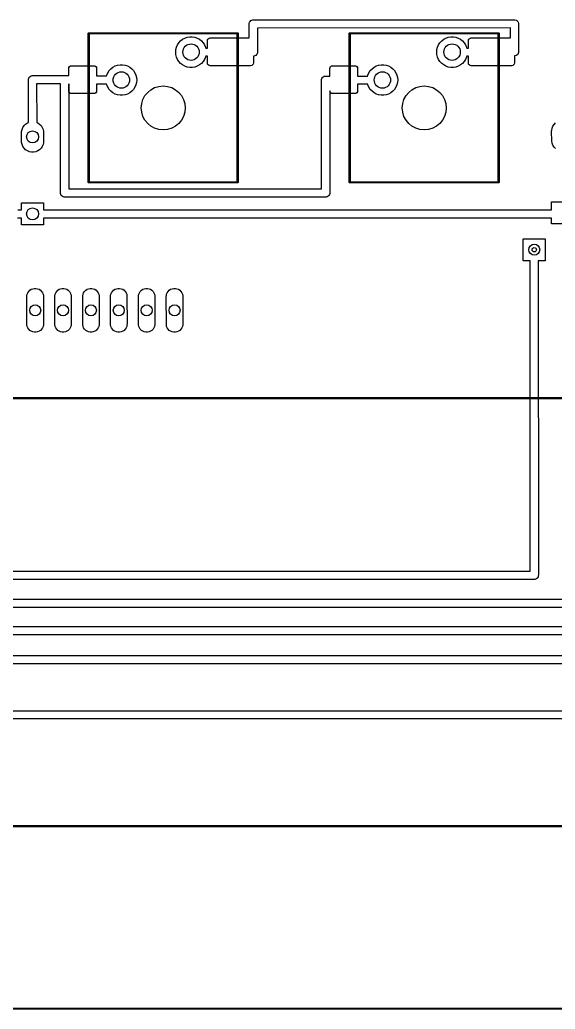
# Model space of a CAD drawing. Extents: x 12 to 499, y -206 to -17.
# Drawn here: x 245.7 to 294.5, y -206.3 to -116.2 of the extents above; entities that cross this region are included whole.
import ezdxf

# ---------------------------------------------------------------- set-up
doc = ezdxf.new("R2010")
doc.units = 0
doc.layers.add('BLACK', color=7, linetype='CONTINUOUS')

msp = doc.modelspace()

# ---------------------------------------------------------------- linework, layer by layer
at = {"layer": 'BLACK', "linetype": 'CONTINUOUS'}
for p, q in [((266.777772, -116.292492), (266.862552, -116.243545)), ((266.862552, -116.243545), (266.957111, -116.218208)), ((266.957111, -116.218208), (290.806058, -116.215)), ((290.806058, -116.215), (290.855005, -116.218208)), ((290.855005, -116.218208), (290.949564, -116.243545)), ((290.949564, -116.243545), (291.034344, -116.292492)), ((266.631058, -116.59), (266.634266, -116.541053)), ((266.63262, -117.865004), (266.631058, -116.59)), ((266.634266, -116.541053), (266.659603, -116.446494)), ((266.659603, -116.446494), (266.70855, -116.361714)), ((266.70855, -116.361714), (266.777772, -116.292492)), ((290.431517, -116.961848), (267.378369, -116.964949)), ((267.378369, -116.964949), (267.381058, -119.160004)), ((290.432635, -117.865004), (290.431517, -116.961848)), ((291.034344, -116.292492), (291.103566, -116.361714)), ((291.103566, -116.361714), (291.152513, -116.446494)), ((291.152513, -116.446494), (291.17785, -116.541053)), ((291.17785, -116.541053), (291.181058, -119.135004)), ((251.9573, -117.455004), (251.961106, -117.43587)), ((251.961106, -131.044138), (251.9573, -117.455004)), ((251.961106, -117.43587), (251.988166, -117.40881)), ((251.988166, -117.40881), (265.5773, -117.405004)), ((265.527312, -117.501217), (252.053513, -117.504991)), ((252.053513, -117.504991), (252.057287, -130.97879)), ((260.384106, -118.129991), (260.566573, -117.987971)), ((260.566573, -117.987971), (260.769926, -117.877921)), ((260.769926, -117.877921), (260.98862, -117.802844)), ((260.98862, -117.802844), (261.216689, -117.764786)), ((261.216689, -117.764786), (261.447911, -117.764786)), ((261.447911, -117.764786), (261.67598, -117.802844)), ((261.67598, -117.802844), (261.894674, -117.877921)), ((261.894674, -117.877921), (262.098027, -117.987971)), ((262.098027, -117.987971), (262.280494, -118.129991)), ((262.8183, -118.119004), (262.837635, -118.021802)), ((262.837635, -118.021802), (262.892695, -117.939399)), ((262.892695, -117.939399), (262.975098, -117.884339)), ((262.975098, -117.884339), (263.0723, -117.865004)), ((263.0723, -117.865004), (266.63262, -117.865004)), ((265.531086, -130.975016), (265.527312, -117.501217)), ((265.5773, -117.405004), (265.596434, -117.40881)), ((265.596434, -117.40881), (265.623494, -117.43587)), ((265.623494, -117.43587), (265.6273, -131.025004)), ((275.7473, -117.455004), (275.751106, -117.43587)), ((275.751106, -131.044138), (275.7473, -117.455004)), ((275.751106, -117.43587), (275.778166, -117.40881)), ((275.778166, -117.40881), (289.3673, -117.405004)), ((289.317312, -117.501217), (275.843513, -117.504991)), ((275.843513, -117.504991), (275.847287, -130.97879)), ((284.174106, -118.129991), (284.356573, -117.987971)), ((284.356573, -117.987971), (284.559926, -117.877921)), ((284.559926, -117.877921), (284.77862, -117.802844)), ((284.77862, -117.802844), (285.006689, -117.764786)), ((285.006689, -117.764786), (285.237911, -117.764786)), ((285.237911, -117.764786), (285.46598, -117.802844)), ((285.46598, -117.802844), (285.684674, -117.877921)), ((285.684674, -117.877921), (285.888027, -117.987971)), ((285.888027, -117.987971), (286.070494, -118.129991)), ((286.6083, -118.119004), (286.627635, -118.021802)), ((286.627635, -118.021802), (286.682695, -117.939399)), ((286.682695, -117.939399), (286.765098, -117.884339)), ((286.765098, -117.884339), (286.8623, -117.865004)), ((286.8623, -117.865004), (290.432635, -117.865004)), ((289.321086, -130.975016), (289.317312, -117.501217)), ((289.3673, -117.405004), (289.386434, -117.40881)), ((289.386434, -117.40881), (289.413494, -117.43587)), ((289.413494, -117.43587), (289.4173, -131.025004)), ((259.9323, -119.160004), (259.951394, -118.929572)), ((259.951394, -118.929572), (260.008156, -118.705425)), ((260.008156, -118.705425), (260.101037, -118.493678)), ((260.101037, -118.493678), (260.227503, -118.300106)), ((260.227503, -118.300106), (260.384106, -118.129991)), ((262.280494, -118.129991), (262.437097, -118.300106)), ((262.437097, -118.300106), (262.563563, -118.493678)), ((262.563563, -118.493678), (262.656444, -118.705425)), ((262.656444, -118.705425), (262.67721, -118.78743)), ((262.67721, -118.78743), (262.8183, -118.787351)), ((262.8183, -118.787351), (262.8183, -118.119004)), ((283.7223, -119.160004), (283.741394, -118.929572)), ((283.741394, -118.929572), (283.798156, -118.705425)), ((283.798156, -118.705425), (283.891037, -118.493678)), ((283.891037, -118.493678), (284.017503, -118.300106)), ((284.017503, -118.300106), (284.174106, -118.129991)), ((286.070494, -118.129991), (286.227097, -118.300106)), ((286.227097, -118.300106), (286.353563, -118.493678)), ((286.353563, -118.493678), (286.446444, -118.705425)), ((286.446444, -118.705425), (286.467094, -118.786973)), ((286.467094, -118.786973), (286.6083, -118.786847)), ((286.6083, -118.786847), (286.6083, -118.119004)), ((259.951394, -119.390436), (259.9323, -119.160004)), ((260.008156, -119.614583), (259.951394, -119.390436)), ((260.101037, -119.82633), (260.008156, -119.614583)), ((260.227503, -120.019902), (260.101037, -119.82633)), ((262.563563, -119.82633), (262.437097, -120.019902)), ((262.656444, -119.614583), (262.563563, -119.82633)), ((262.676787, -119.53425), (262.656444, -119.614583)), ((262.8183, -119.53417), (262.676787, -119.53425)), ((262.8183, -120.151004), (262.8183, -119.53417)), ((267.055005, -119.531796), (267.0183, -119.531816)), ((267.0183, -119.531816), (267.0183, -120.151004)), ((267.149564, -119.506459), (267.055005, -119.531796)), ((267.234344, -119.457512), (267.149564, -119.506459)), ((267.303566, -119.38829), (267.234344, -119.457512)), ((267.352513, -119.30351), (267.303566, -119.38829)), ((267.37785, -119.208951), (267.352513, -119.30351)), ((267.381058, -119.160004), (267.37785, -119.208951)), ((283.741394, -119.390436), (283.7223, -119.160004)), ((283.798156, -119.614583), (283.741394, -119.390436)), ((283.891037, -119.82633), (283.798156, -119.614583)), ((284.017503, -120.019902), (283.891037, -119.82633)), ((286.353563, -119.82633), (286.227097, -120.019902)), ((286.446444, -119.614583), (286.353563, -119.82633)), ((286.466898, -119.533809), (286.446444, -119.614583)), ((286.6083, -119.533683), (286.466898, -119.533809)), ((286.6083, -120.151004), (286.6083, -119.533683)), ((290.855005, -119.506796), (290.8083, -119.506865)), ((290.8083, -119.506865), (290.8083, -120.151004)), ((290.949564, -119.481459), (290.855005, -119.506796)), ((291.034344, -119.432512), (290.949564, -119.481459)), ((291.103566, -119.36329), (291.034344, -119.432512)), ((291.152513, -119.27851), (291.103566, -119.36329)), ((291.17785, -119.183951), (291.152513, -119.27851)), ((291.181058, -119.135004), (291.17785, -119.183951)), ((250.1863, -120.659004), (250.205635, -120.561802)), ((250.1863, -121.300886), (250.1863, -120.659004)), ((250.205635, -120.561802), (250.260695, -120.479399)), ((250.260695, -120.479399), (250.343098, -120.424339)), ((250.343098, -120.424339), (250.4403, -120.405004)), ((250.4403, -120.405004), (252.4723, -120.405004)), ((252.4723, -120.405004), (252.569502, -120.424339)), ((252.569502, -120.424339), (252.651905, -120.479399)), ((252.651905, -120.479399), (252.706965, -120.561802)), ((252.706965, -120.561802), (252.7263, -120.659004)), ((252.7263, -120.659004), (252.7263, -121.327028)), ((253.877503, -120.840106), (254.034106, -120.669991)), ((254.034106, -120.669991), (254.216573, -120.527971)), ((254.216573, -120.527971), (254.419926, -120.417921)), ((254.419926, -120.417921), (254.63862, -120.342844)), ((254.63862, -120.342844), (254.866689, -120.304786)), ((254.866689, -120.304786), (255.097911, -120.304786)), ((255.097911, -120.304786), (255.32598, -120.342844)), ((255.32598, -120.342844), (255.544674, -120.417921)), ((255.544674, -120.417921), (255.748027, -120.527971)), ((255.748027, -120.527971), (255.930494, -120.669991)), ((255.930494, -120.669991), (256.087097, -120.840106)), ((260.384106, -120.190017), (260.227503, -120.019902)), ((260.566573, -120.332037), (260.384106, -120.190017)), ((260.769926, -120.442087), (260.566573, -120.332037)), ((260.98862, -120.517164), (260.769926, -120.442087)), ((261.216689, -120.555222), (260.98862, -120.517164)), ((261.447911, -120.555222), (261.216689, -120.555222)), ((261.67598, -120.517164), (261.447911, -120.555222)), ((261.894674, -120.442087), (261.67598, -120.517164)), ((262.098027, -120.332037), (261.894674, -120.442087)), ((262.280494, -120.190017), (262.098027, -120.332037)), ((262.437097, -120.019902), (262.280494, -120.190017)), ((262.837635, -120.248206), (262.8183, -120.151004)), ((262.892695, -120.330609), (262.837635, -120.248206)), ((262.975098, -120.385669), (262.892695, -120.330609)), ((263.0723, -120.405004), (262.975098, -120.385669)), ((266.7643, -120.405004), (263.0723, -120.405004)), ((266.861502, -120.385669), (266.7643, -120.405004)), ((266.943905, -120.330609), (266.861502, -120.385669)), ((266.998965, -120.248206), (266.943905, -120.330609)), ((267.0183, -120.151004), (266.998965, -120.248206)), ((273.9763, -120.659004), (273.995635, -120.561802)), ((273.9763, -121.33835), (273.9763, -120.659004)), ((273.995635, -120.561802), (274.050695, -120.479399)), ((274.050695, -120.479399), (274.133098, -120.424339)), ((274.133098, -120.424339), (274.2303, -120.405004)), ((274.2303, -120.405004), (276.2623, -120.405004)), ((276.2623, -120.405004), (276.359502, -120.424339)), ((276.359502, -120.424339), (276.441905, -120.479399)), ((276.441905, -120.479399), (276.496965, -120.561802)), ((276.496965, -120.561802), (276.5163, -120.659004)), ((276.5163, -120.659004), (276.5163, -121.336787)), ((277.667503, -120.840106), (277.824106, -120.669991)), ((277.824106, -120.669991), (278.006573, -120.527971)), ((278.006573, -120.527971), (278.209926, -120.417921)), ((278.209926, -120.417921), (278.42862, -120.342844)), ((278.42862, -120.342844), (278.656689, -120.304786)), ((278.656689, -120.304786), (278.887911, -120.304786)), ((278.887911, -120.304786), (279.11598, -120.342844)), ((279.11598, -120.342844), (279.334674, -120.417921)), ((279.334674, -120.417921), (279.538027, -120.527971)), ((279.538027, -120.527971), (279.720494, -120.669991)), ((279.720494, -120.669991), (279.877097, -120.840106)), ((284.174106, -120.190017), (284.017503, -120.019902)), ((284.356573, -120.332037), (284.174106, -120.190017)), ((284.559926, -120.442087), (284.356573, -120.332037)), ((284.77862, -120.517164), (284.559926, -120.442087)), ((285.006689, -120.555222), (284.77862, -120.517164)), ((285.237911, -120.555222), (285.006689, -120.555222)), ((285.46598, -120.517164), (285.237911, -120.555222)), ((285.684674, -120.442087), (285.46598, -120.517164)), ((285.888027, -120.332037), (285.684674, -120.442087)), ((286.070494, -120.190017), (285.888027, -120.332037)), ((286.227097, -120.019902), (286.070494, -120.190017)), ((286.627635, -120.248206), (286.6083, -120.151004)), ((286.682695, -120.330609), (286.627635, -120.248206)), ((286.765098, -120.385669), (286.682695, -120.330609)), ((286.8623, -120.405004), (286.765098, -120.385669)), ((290.5543, -120.405004), (286.8623, -120.405004)), ((290.651502, -120.385669), (290.5543, -120.405004)), ((290.733905, -120.330609), (290.651502, -120.385669)), ((290.788965, -120.248206), (290.733905, -120.330609)), ((290.8083, -120.151004), (290.788965, -120.248206)), ((246.513, -121.675004), (246.516208, -121.626057)), ((246.515371, -125.562167), (246.513, -121.675004)), ((246.516208, -121.626057), (246.541545, -121.531498)), ((246.541545, -121.531498), (246.590492, -121.446718)), ((246.590492, -121.446718), (246.659714, -121.377496)), ((246.659714, -121.377496), (246.744494, -121.328549)), ((246.744494, -121.328549), (246.839053, -121.303212)), ((246.839053, -121.303212), (250.1863, -121.300886)), ((252.7263, -121.327028), (253.637698, -121.32621)), ((253.637698, -121.32621), (253.658156, -121.245425)), ((253.658156, -121.245425), (253.751037, -121.033678)), ((253.751037, -121.033678), (253.877503, -120.840106)), ((256.087097, -120.840106), (256.213563, -121.033678)), ((256.213563, -121.033678), (256.306444, -121.245425)), ((256.306444, -121.245425), (256.363206, -121.469572)), ((256.363206, -121.469572), (256.3823, -121.700004)), ((273.231058, -121.7104), (273.234266, -121.661453)), ((273.234266, -121.661453), (273.259603, -121.566894)), ((273.259603, -121.566894), (273.30855, -121.482114)), ((273.30855, -121.482114), (273.377772, -121.412892)), ((273.377772, -121.412892), (273.462552, -121.363945)), ((273.462552, -121.363945), (273.557111, -121.338608)), ((273.557111, -121.338608), (273.9763, -121.33835)), ((276.5163, -121.336787), (277.425161, -121.336228)), ((277.425161, -121.336228), (277.448156, -121.245425)), ((277.448156, -121.245425), (277.541037, -121.033678)), ((277.541037, -121.033678), (277.667503, -120.840106)), ((279.877097, -120.840106), (280.003563, -121.033678)), ((280.003563, -121.033678), (280.096444, -121.245425)), ((280.096444, -121.245425), (280.153206, -121.469572)), ((280.153206, -121.469572), (280.1723, -121.700004)), ((249.431173, -122.048237), (247.26005, -122.049745)), ((247.26005, -122.049745), (247.262193, -125.562815)), ((249.434266, -132.038947), (249.431173, -122.048237)), ((250.1863, -122.049286), (250.177981, -122.049301)), ((250.177981, -122.049301), (250.180942, -131.61815)), ((250.1863, -122.691004), (250.1863, -122.049286)), ((253.637508, -122.073046), (252.7263, -122.073864)), ((252.7263, -122.073864), (252.7263, -122.691004)), ((253.658156, -122.154583), (253.637508, -122.073046)), ((253.751037, -122.36633), (253.658156, -122.154583)), ((253.877503, -122.559902), (253.751037, -122.36633)), ((254.034106, -122.730017), (253.877503, -122.559902)), ((256.087097, -122.559902), (255.930494, -122.730017)), ((256.213563, -122.36633), (256.087097, -122.559902)), ((256.306444, -122.154583), (256.213563, -122.36633)), ((256.363206, -121.930436), (256.306444, -122.154583)), ((256.3823, -121.700004), (256.363206, -121.930436)), ((273.234134, -131.61505), (273.231058, -121.7104)), ((277.43004, -122.083047), (276.5163, -122.083609)), ((276.5163, -122.083609), (276.5163, -122.691004)), ((277.448156, -122.154583), (277.43004, -122.083047)), ((277.541037, -122.36633), (277.448156, -122.154583)), ((277.667503, -122.559902), (277.541037, -122.36633)), ((277.824106, -122.730017), (277.667503, -122.559902)), ((279.877097, -122.559902), (279.720494, -122.730017)), ((280.003563, -122.36633), (279.877097, -122.559902)), ((280.096444, -122.154583), (280.003563, -122.36633)), ((280.153206, -121.930436), (280.096444, -122.154583)), ((280.1723, -121.700004), (280.153206, -121.930436)), ((250.205635, -122.788206), (250.1863, -122.691004)), ((250.260695, -122.870609), (250.205635, -122.788206)), ((250.343098, -122.925669), (250.260695, -122.870609)), ((250.4403, -122.945004), (250.343098, -122.925669)), ((252.4723, -122.945004), (250.4403, -122.945004)), ((252.569502, -122.925669), (252.4723, -122.945004)), ((252.651905, -122.870609), (252.569502, -122.925669)), ((252.706965, -122.788206), (252.651905, -122.870609)), ((252.7263, -122.691004), (252.706965, -122.788206)), ((254.216573, -122.872037), (254.034106, -122.730017)), ((254.419926, -122.982087), (254.216573, -122.872037)), ((254.63862, -123.057164), (254.419926, -122.982087)), ((254.866689, -123.095222), (254.63862, -123.057164)), ((255.097911, -123.095222), (254.866689, -123.095222)), ((255.32598, -123.057164), (255.097911, -123.095222)), ((255.544674, -122.982087), (255.32598, -123.057164)), ((255.748027, -122.872037), (255.544674, -122.982087)), ((255.930494, -122.730017), (255.748027, -122.872037)), ((273.995635, -122.788206), (273.978172, -122.700418)), ((273.978172, -122.700418), (273.981058, -131.99)), ((274.050695, -122.870609), (273.995635, -122.788206)), ((274.133098, -122.925669), (274.050695, -122.870609)), ((274.2303, -122.945004), (274.133098, -122.925669)), ((276.2623, -122.945004), (274.2303, -122.945004)), ((276.359502, -122.925669), (276.2623, -122.945004)), ((276.441905, -122.870609), (276.359502, -122.925669)), ((276.496965, -122.788206), (276.441905, -122.870609)), ((276.5163, -122.691004), (276.496965, -122.788206)), ((278.006573, -122.872037), (277.824106, -122.730017)), ((278.209926, -122.982087), (278.006573, -122.872037)), ((278.42862, -123.057164), (278.209926, -122.982087)), ((278.656689, -123.095222), (278.42862, -123.057164)), ((278.887911, -123.095222), (278.656689, -123.095222)), ((279.11598, -123.057164), (278.887911, -123.095222)), ((279.334674, -122.982087), (279.11598, -123.057164)), ((279.538027, -122.872037), (279.334674, -122.982087)), ((279.720494, -122.730017), (279.538027, -122.872037)), ((245.93106, -126.194715), (246.006079, -126.013603)), ((246.006079, -126.013603), (246.11499, -125.850607)), ((246.11499, -125.850607), (246.253607, -125.71199)), ((246.253607, -125.71199), (246.416603, -125.603079)), ((246.416603, -125.603079), (246.515371, -125.562167)), ((247.262193, -125.562815), (247.359397, -125.603079)), ((247.359397, -125.603079), (247.522393, -125.71199)), ((247.522393, -125.71199), (247.66101, -125.850607)), ((247.66101, -125.850607), (247.769921, -126.013603)), ((247.769921, -126.013603), (247.84494, -126.194715)), ((294.198873, -126.276983), (294.237118, -126.084715)), ((294.237118, -126.084715), (294.312137, -125.903603)), ((294.312137, -125.903603), (294.421048, -125.740607)), ((294.421048, -125.740607), (294.559665, -125.60199)), ((245.888, -126.485), (245.892815, -126.386983)), ((245.892815, -127.383017), (245.888, -126.485)), ((245.892815, -126.386983), (245.93106, -126.194715)), ((247.84494, -126.194715), (247.883185, -126.386983)), ((247.883185, -126.386983), (247.888, -127.285)), ((294.194058, -126.375), (294.198873, -126.276983)), ((294.198873, -127.273017), (294.194058, -126.375)), ((245.93106, -127.575285), (245.892815, -127.383017)), ((246.006079, -127.756397), (245.93106, -127.575285)), ((246.11499, -127.919393), (246.006079, -127.756397)), ((246.253607, -128.05801), (246.11499, -127.919393)), ((247.66101, -127.919393), (247.522393, -128.05801)), ((247.769921, -127.756397), (247.66101, -127.919393)), ((247.84494, -127.575285), (247.769921, -127.756397)), ((247.883185, -127.383017), (247.84494, -127.575285)), ((247.888, -127.285), (247.883185, -127.383017)), ((294.237118, -127.465285), (294.198873, -127.273017)), ((294.312137, -127.646397), (294.237118, -127.465285)), ((294.421048, -127.809393), (294.312137, -127.646397)), ((294.559665, -127.94801), (294.421048, -127.809393)), ((246.416603, -128.166921), (246.253607, -128.05801)), ((246.597715, -128.24194), (246.416603, -128.166921)), ((246.789983, -128.280185), (246.597715, -128.24194)), ((246.986017, -128.280185), (246.789983, -128.280185)), ((247.178285, -128.24194), (246.986017, -128.280185)), ((247.359397, -128.166921), (247.178285, -128.24194)), ((247.522393, -128.05801), (247.359397, -128.166921)), ((251.988166, -131.071198), (251.961106, -131.044138)), ((252.0073, -131.075004), (251.988166, -131.071198)), ((265.596434, -131.071198), (252.0073, -131.075004)), ((252.057287, -130.97879), (265.531086, -130.975016)), ((265.623494, -131.044138), (265.596434, -131.071198)), ((265.6273, -131.025004), (265.623494, -131.044138)), ((275.778166, -131.071198), (275.751106, -131.044138)), ((275.7973, -131.075004), (275.778166, -131.071198)), ((289.386434, -131.071198), (275.7973, -131.075004)), ((275.847287, -130.97879), (289.321086, -130.975016)), ((289.413494, -131.044138), (289.386434, -131.071198)), ((289.4173, -131.025004), (289.413494, -131.044138)), ((249.459603, -132.133506), (249.434266, -132.038947)), ((249.50855, -132.218286), (249.459603, -132.133506)), ((249.577772, -132.287508), (249.50855, -132.218286)), ((249.662552, -132.336455), (249.577772, -132.287508)), ((249.757111, -132.361792), (249.662552, -132.336455)), ((249.806058, -132.365), (249.757111, -132.361792)), ((273.655005, -132.361792), (249.806058, -132.365)), ((250.180942, -131.61815), (273.234134, -131.61505)), ((273.749564, -132.336455), (273.655005, -132.361792)), ((273.834344, -132.287508), (273.749564, -132.336455)), ((273.903566, -132.218286), (273.834344, -132.287508)), ((273.952513, -132.133506), (273.903566, -132.218286)), ((273.97785, -132.038947), (273.952513, -132.133506)), ((273.981058, -131.99), (273.97785, -132.038947)), ((245.888, -133.52818), (245.888, -132.9)), ((245.888, -132.9), (247.888, -132.9)), ((247.888, -132.9), (247.888, -133.528051)), ((294.194058, -133.525064), (294.194058, -132.79)), ((294.194058, -132.79), (296.194058, -132.79)), ((245.888, -134.274975), (245.506058, -134.275)), ((245.554908, -133.528201), (245.888, -133.52818)), ((245.888, -134.9), (245.888, -134.274975)), ((247.888, -133.528051), (294.194058, -133.525064)), ((294.194058, -134.271859), (247.888, -134.274846)), ((247.888, -134.274846), (247.888, -134.9)), ((294.194058, -134.79), (294.194058, -134.271859)), ((247.888, -134.9), (245.888, -134.9)), ((296.194058, -134.79), (294.194058, -134.79)), ((291.608, -138.16), (291.608, -136.16)), ((291.608, -136.16), (293.608, -136.16)), ((293.608, -136.16), (293.608, -138.16)), ((292.233108, -138.16), (291.608, -138.16)), ((292.236162, -166.446652), (292.233108, -138.16)), ((293.608, -138.16), (292.979905, -138.16)), ((292.979905, -138.16), (292.983, -166.821647)), ((246.37494, -141.429739), (246.378554, -141.35617)), ((246.378554, -144.002668), (246.37494, -141.429739)), ((246.378554, -141.35617), (246.407259, -141.21186)), ((246.407259, -141.21186), (246.463566, -141.075923)), ((246.463566, -141.075923), (246.545312, -140.953582)), ((246.545312, -140.953582), (246.649353, -140.849541)), ((246.649353, -140.849541), (246.771694, -140.767795)), ((246.771694, -140.767795), (246.907631, -140.711488)), ((246.907631, -140.711488), (247.051941, -140.682783)), ((247.051941, -140.682783), (247.199079, -140.682783)), ((247.199079, -140.682783), (247.343389, -140.711488)), ((247.343389, -140.711488), (247.479326, -140.767795)), ((247.479326, -140.767795), (247.601667, -140.849541)), ((247.601667, -140.849541), (247.705708, -140.953582)), ((247.705708, -140.953582), (247.787454, -141.075923)), ((247.787454, -141.075923), (247.843761, -141.21186)), ((247.843761, -141.21186), (247.872466, -141.35617)), ((247.872466, -141.35617), (247.87608, -143.929099)), ((248.91494, -141.429739), (248.918554, -141.35617)), ((248.918554, -144.002668), (248.91494, -141.429739)), ((248.918554, -141.35617), (248.947259, -141.21186)), ((248.947259, -141.21186), (249.003566, -141.075923)), ((249.003566, -141.075923), (249.085312, -140.953582)), ((249.085312, -140.953582), (249.189353, -140.849541)), ((249.189353, -140.849541), (249.311694, -140.767795)), ((249.311694, -140.767795), (249.447631, -140.711488)), ((249.447631, -140.711488), (249.591941, -140.682783)), ((249.591941, -140.682783), (249.739079, -140.682783)), ((249.739079, -140.682783), (249.883389, -140.711488)), ((249.883389, -140.711488), (250.019326, -140.767795)), ((250.019326, -140.767795), (250.141667, -140.849541)), ((250.141667, -140.849541), (250.245708, -140.953582)), ((250.245708, -140.953582), (250.327454, -141.075923)), ((250.327454, -141.075923), (250.383761, -141.21186)), ((250.383761, -141.21186), (250.412466, -141.35617)), ((250.412466, -141.35617), (250.41608, -143.929099)), ((251.45494, -141.429739), (251.458554, -141.35617)), ((251.458554, -144.002668), (251.45494, -141.429739)), ((251.458554, -141.35617), (251.487259, -141.21186)), ((251.487259, -141.21186), (251.543566, -141.075923)), ((251.543566, -141.075923), (251.625312, -140.953582)), ((251.625312, -140.953582), (251.729353, -140.849541)), ((251.729353, -140.849541), (251.851694, -140.767795)), ((251.851694, -140.767795), (251.987631, -140.711488)), ((251.987631, -140.711488), (252.131941, -140.682783)), ((252.131941, -140.682783), (252.279079, -140.682783)), ((252.279079, -140.682783), (252.423389, -140.711488)), ((252.423389, -140.711488), (252.559326, -140.767795)), ((252.559326, -140.767795), (252.681667, -140.849541)), ((252.681667, -140.849541), (252.785708, -140.953582)), ((252.785708, -140.953582), (252.867454, -141.075923)), ((252.867454, -141.075923), (252.923761, -141.21186)), ((252.923761, -141.21186), (252.952466, -141.35617)), ((252.952466, -141.35617), (252.95608, -143.929099)), ((253.99494, -141.429739), (253.998554, -141.35617)), ((253.998554, -144.002668), (253.99494, -141.429739)), ((253.998554, -141.35617), (254.027259, -141.21186)), ((254.027259, -141.21186), (254.083566, -141.075923)), ((254.083566, -141.075923), (254.165312, -140.953582)), ((254.165312, -140.953582), (254.269353, -140.849541)), ((254.269353, -140.849541), (254.391694, -140.767795)), ((254.391694, -140.767795), (254.527631, -140.711488)), ((254.527631, -140.711488), (254.671941, -140.682783)), ((254.671941, -140.682783), (254.819079, -140.682783)), ((254.819079, -140.682783), (254.963389, -140.711488)), ((254.963389, -140.711488), (255.099326, -140.767795)), ((255.099326, -140.767795), (255.221667, -140.849541)), ((255.221667, -140.849541), (255.325708, -140.953582)), ((255.325708, -140.953582), (255.407454, -141.075923)), ((255.407454, -141.075923), (255.463761, -141.21186)), ((255.463761, -141.21186), (255.492466, -141.35617)), ((255.492466, -141.35617), (255.49608, -143.929099)), ((256.53494, -141.429739), (256.538554, -141.35617)), ((256.538554, -144.002668), (256.53494, -141.429739)), ((256.538554, -141.35617), (256.567259, -141.21186)), ((256.567259, -141.21186), (256.623566, -141.075923)), ((256.623566, -141.075923), (256.705312, -140.953582)), ((256.705312, -140.953582), (256.809353, -140.849541)), ((256.809353, -140.849541), (256.931694, -140.767795)), ((256.931694, -140.767795), (257.067631, -140.711488)), ((257.067631, -140.711488), (257.211941, -140.682783)), ((257.211941, -140.682783), (257.359079, -140.682783)), ((257.359079, -140.682783), (257.503389, -140.711488)), ((257.503389, -140.711488), (257.639326, -140.767795)), ((257.639326, -140.767795), (257.761667, -140.849541)), ((257.761667, -140.849541), (257.865708, -140.953582)), ((257.865708, -140.953582), (257.947454, -141.075923)), ((257.947454, -141.075923), (258.003761, -141.21186)), ((258.003761, -141.21186), (258.032466, -141.35617)), ((258.032466, -141.35617), (258.03608, -143.929099)), ((259.07494, -141.429739), (259.078554, -141.35617)), ((259.078554, -144.002668), (259.07494, -141.429739)), ((259.078554, -141.35617), (259.107259, -141.21186)), ((259.107259, -141.21186), (259.163566, -141.075923)), ((259.163566, -141.075923), (259.245312, -140.953582)), ((259.245312, -140.953582), (259.349353, -140.849541)), ((259.349353, -140.849541), (259.471694, -140.767795)), ((259.471694, -140.767795), (259.607631, -140.711488)), ((259.607631, -140.711488), (259.751941, -140.682783)), ((259.751941, -140.682783), (259.899079, -140.682783)), ((259.899079, -140.682783), (260.043389, -140.711488)), ((260.043389, -140.711488), (260.179326, -140.767795)), ((260.179326, -140.767795), (260.301667, -140.849541)), ((260.301667, -140.849541), (260.405708, -140.953582)), ((260.405708, -140.953582), (260.487454, -141.075923)), ((260.487454, -141.075923), (260.543761, -141.21186)), ((260.543761, -141.21186), (260.572466, -141.35617)), ((260.572466, -141.35617), (260.57608, -143.929099)), ((246.407259, -144.146978), (246.378554, -144.002668)), ((246.463566, -144.282915), (246.407259, -144.146978)), ((247.843761, -144.146978), (247.787454, -144.282915)), ((247.872466, -144.002668), (247.843761, -144.146978)), ((247.87608, -143.929099), (247.872466, -144.002668)), ((248.947259, -144.146978), (248.918554, -144.002668)), ((249.003566, -144.282915), (248.947259, -144.146978)), ((250.383761, -144.146978), (250.327454, -144.282915)), ((250.412466, -144.002668), (250.383761, -144.146978)), ((250.41608, -143.929099), (250.412466, -144.002668)), ((251.487259, -144.146978), (251.458554, -144.002668)), ((251.543566, -144.282915), (251.487259, -144.146978)), ((252.923761, -144.146978), (252.867454, -144.282915)), ((252.952466, -144.002668), (252.923761, -144.146978)), ((252.95608, -143.929099), (252.952466, -144.002668)), ((254.027259, -144.146978), (253.998554, -144.002668)), ((254.083566, -144.282915), (254.027259, -144.146978)), ((255.463761, -144.146978), (255.407454, -144.282915)), ((255.492466, -144.002668), (255.463761, -144.146978)), ((255.49608, -143.929099), (255.492466, -144.002668)), ((256.567259, -144.146978), (256.538554, -144.002668)), ((256.623566, -144.282915), (256.567259, -144.146978)), ((258.003761, -144.146978), (257.947454, -144.282915)), ((258.032466, -144.002668), (258.003761, -144.146978)), ((258.03608, -143.929099), (258.032466, -144.002668)), ((259.107259, -144.146978), (259.078554, -144.002668)), ((259.163566, -144.282915), (259.107259, -144.146978)), ((260.543761, -144.146978), (260.487454, -144.282915)), ((260.572466, -144.002668), (260.543761, -144.146978)), ((260.57608, -143.929099), (260.572466, -144.002668)), ((246.545312, -144.405256), (246.463566, -144.282915)), ((246.649353, -144.509297), (246.545312, -144.405256)), ((246.771694, -144.591043), (246.649353, -144.509297)), ((246.907631, -144.64735), (246.771694, -144.591043)), ((247.051941, -144.676055), (246.907631, -144.64735)), ((247.199079, -144.676055), (247.051941, -144.676055)), ((247.343389, -144.64735), (247.199079, -144.676055)), ((247.479326, -144.591043), (247.343389, -144.64735)), ((247.601667, -144.509297), (247.479326, -144.591043)), ((247.705708, -144.405256), (247.601667, -144.509297)), ((247.787454, -144.282915), (247.705708, -144.405256)), ((249.085312, -144.405256), (249.003566, -144.282915)), ((249.189353, -144.509297), (249.085312, -144.405256)), ((249.311694, -144.591043), (249.189353, -144.509297)), ((249.447631, -144.64735), (249.311694, -144.591043)), ((249.591941, -144.676055), (249.447631, -144.64735)), ((249.739079, -144.676055), (249.591941, -144.676055)), ((249.883389, -144.64735), (249.739079, -144.676055)), ((250.019326, -144.591043), (249.883389, -144.64735)), ((250.141667, -144.509297), (250.019326, -144.591043)), ((250.245708, -144.405256), (250.141667, -144.509297)), ((250.327454, -144.282915), (250.245708, -144.405256)), ((251.625312, -144.405256), (251.543566, -144.282915)), ((251.729353, -144.509297), (251.625312, -144.405256)), ((251.851694, -144.591043), (251.729353, -144.509297)), ((251.987631, -144.64735), (251.851694, -144.591043)), ((252.131941, -144.676055), (251.987631, -144.64735)), ((252.279079, -144.676055), (252.131941, -144.676055)), ((252.423389, -144.64735), (252.279079, -144.676055)), ((252.559326, -144.591043), (252.423389, -144.64735)), ((252.681667, -144.509297), (252.559326, -144.591043)), ((252.785708, -144.405256), (252.681667, -144.509297)), ((252.867454, -144.282915), (252.785708, -144.405256)), ((254.165312, -144.405256), (254.083566, -144.282915)), ((254.269353, -144.509297), (254.165312, -144.405256)), ((254.391694, -144.591043), (254.269353, -144.509297)), ((254.527631, -144.64735), (254.391694, -144.591043)), ((254.671941, -144.676055), (254.527631, -144.64735)), ((254.819079, -144.676055), (254.671941, -144.676055)), ((254.963389, -144.64735), (254.819079, -144.676055)), ((255.099326, -144.591043), (254.963389, -144.64735)), ((255.221667, -144.509297), (255.099326, -144.591043)), ((255.325708, -144.405256), (255.221667, -144.509297)), ((255.407454, -144.282915), (255.325708, -144.405256)), ((256.705312, -144.405256), (256.623566, -144.282915)), ((256.809353, -144.509297), (256.705312, -144.405256)), ((256.931694, -144.591043), (256.809353, -144.509297)), ((257.067631, -144.64735), (256.931694, -144.591043)), ((257.211941, -144.676055), (257.067631, -144.64735)), ((257.359079, -144.676055), (257.211941, -144.676055)), ((257.503389, -144.64735), (257.359079, -144.676055)), ((257.639326, -144.591043), (257.503389, -144.64735)), ((257.761667, -144.509297), (257.639326, -144.591043)), ((257.865708, -144.405256), (257.761667, -144.509297)), ((257.947454, -144.282915), (257.865708, -144.405256)), ((259.245312, -144.405256), (259.163566, -144.282915)), ((259.349353, -144.509297), (259.245312, -144.405256)), ((259.471694, -144.591043), (259.349353, -144.509297)), ((259.607631, -144.64735), (259.471694, -144.591043)), ((259.751941, -144.676055), (259.607631, -144.64735)), ((259.899079, -144.676055), (259.751941, -144.676055)), ((260.043389, -144.64735), (259.899079, -144.676055)), ((260.179326, -144.591043), (260.043389, -144.64735)), ((260.301667, -144.509297), (260.179326, -144.591043)), ((260.405708, -144.405256), (260.301667, -144.509297)), ((260.487454, -144.282915), (260.405708, -144.405256)), ((210.161709, -150.624566), (306.18467, -150.619999)), ((306.124676, -150.735435), (210.240112, -150.739996)), ((84.277587, -166.449838), (292.236162, -166.446652)), ((292.656947, -167.193439), (84.277587, -167.196631)), ((292.751506, -167.168102), (292.656947, -167.193439)), ((292.836286, -167.119155), (292.751506, -167.168102)), ((292.905508, -167.049933), (292.836286, -167.119155)), ((292.954455, -166.965153), (292.905508, -167.049933)), ((292.979792, -166.870594), (292.954455, -166.965153)), ((292.983, -166.821647), (292.979792, -166.870594)), ((94.93699, -169.010329), (337.956165, -169.007139)), ((338.376947, -169.753927), (94.93699, -169.757121)), ((84.277587, -171.490045), (397.900168, -171.486851)), ((398.320947, -172.23364), (84.277587, -172.236837)), ((94.93699, -174.126714), (424.824171, -174.12352)), ((425.244947, -174.870309), (94.93699, -174.873507)), ((84.277587, -179.159975), (486.800185, -179.156778)), ((487.220947, -179.903568), (84.277587, -179.906768)), ((306.207631, -189.735432), (210.18467, -189.739999)), ((210.244663, -189.624562), (306.129227, -189.620001)), ((499.256134, -206.346194), (12, -206.35)), ((12.049999, -206.253805), (499.190804, -206.25))]:
    msp.add_line(p, q, dxfattribs=at)
at = {"layer": 'BLACK'}
for centre, radius in [((261.3323, -119.160004), 0.75), ((285.1223, -119.160004), 0.75), ((254.9823, -121.700004), 0.75), ((278.7723, -121.700004), 0.75), ((258.7923, -124.240004), 2), ((282.5823, -124.240004), 2), ((246.888, -126.885), 0.55), ((246.888, -133.9), 0.55), ((292.608, -137.16), 0.5), ((292.608, -137.16), 0.2), ((292.608, -137.16), 0.2), ((247.12551, -142.679419), 0.50038), ((249.66551, -142.679419), 0.50038), ((252.20551, -142.679419), 0.50038), ((254.74551, -142.679419), 0.50038), ((257.28551, -142.679419), 0.50038), ((259.82551, -142.679419), 0.50038)]:
    msp.add_circle(centre, radius, dxfattribs=at)

doc.saveas('drawing.dxf')
